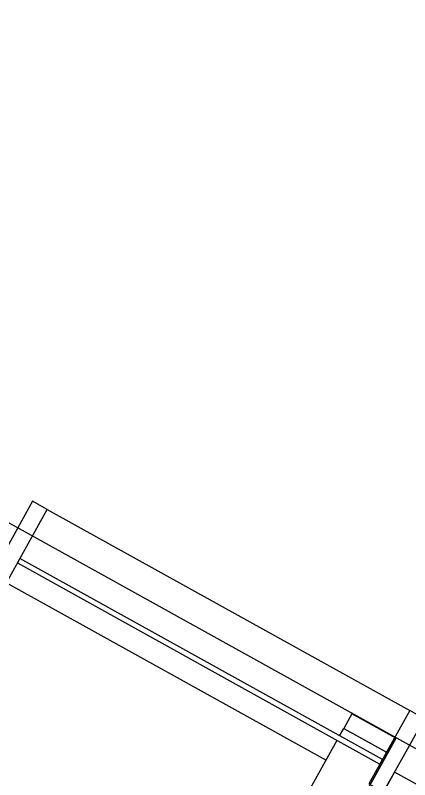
# Model space of a CAD drawing. Header units: metres. Extents: x 2.3 to 42.8, y 0.9 to 31.9.
# Drawn here: x 15.009 to 15.472, y 8.691 to 9.589 of the extents above; entities that cross this region are included whole.
import ezdxf

# ---------------------------------------------------------------- set-up
doc = ezdxf.new("R2010")
doc.units = ezdxf.units.M
doc.layers.add('ARREDI', color=9, linetype='Continuous')
doc.layers.add('PARETI_STRUTTURE', color=7, linetype='Continuous')

msp = doc.modelspace()

# ---------------------------------------------------------------- linework, layer by layer
at = {"layer": 'ARREDI'}
for points in [[(15.4399, 8.71501), (15.01468, 8.95111), (15.01181, 8.94595), (15.43704, 8.70984)], [(15.32112, 8.49703), (15.45607, 8.74007), (15.45574, 8.74027), (15.32078, 8.49722)]]:
    msp.add_lwpolyline(points, close=True, dxfattribs=at)
at = {"layer": 'PARETI_STRUTTURE'}
for points in [[(10.97116, 11.23115), (15.49585, 8.71885), (17.29395, 11.95726), (21.46023, 9.64395)], [(15.03532, 8.98829), (15.04669, 9.00877), (15.47192, 8.77266)], [(14.99891, 8.92271), (15.37388, 8.71452)], [(15.38965, 8.74291), (15.39453, 8.75173)], [(15.39454, 8.75173), (15.4448, 8.72383)], [(15.26914, 8.52589), (15.38678, 8.73775)], [(15.51139, 8.66856), (15.45425, 8.70028), (14.90178, 7.7053), (14.95893, 7.67357)]]:
    msp.add_lwpolyline(points, dxfattribs=at)
for points in [[(15.04669, 9.00877), (15.02948, 9.01833), (14.98169, 8.93227), (14.99891, 8.92272)], [(15.48913, 8.76311), (15.47192, 8.77267), (15.42413, 8.68661), (15.44135, 8.67706)], [(15.44617, 8.72306), (15.45573, 8.74027), (15.40409, 8.76893), (15.39453, 8.75172)]]:
    msp.add_lwpolyline(points, close=True, dxfattribs=at)

doc.saveas('drawing.dxf')
